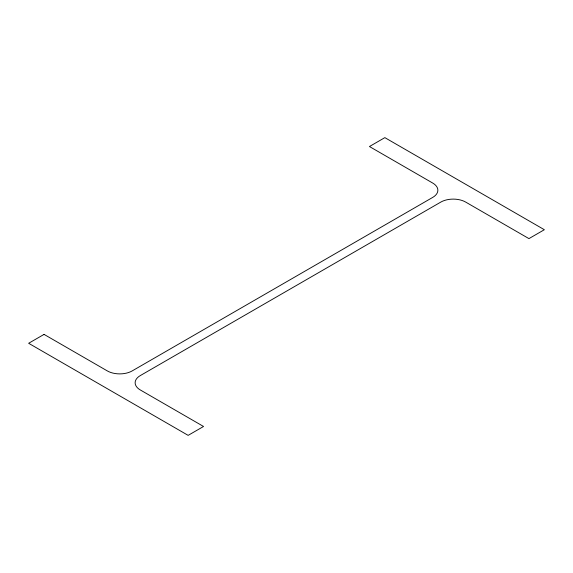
<?xml version="1.0" encoding="UTF-8"?>
<svg xmlns="http://www.w3.org/2000/svg" width="573" height="573" viewBox="0 0 573 573"><rect width="100%" height="100%" fill="white"/><g stroke="black" fill="none" stroke-linecap="round" stroke-linejoin="round"><path stroke-width="0.86" d="M44.057 334.388L28.65 343.284L188.145 435.365L203.551 426.477L140.278 389.941A17.57 10.142 0 0 1 140.278 375.601L440.83 202.076A17.57 10.142 0 0 1 465.67 202.076L528.943 238.612L544.35 229.716L384.855 137.635L369.449 146.523L432.722 183.059A17.57 10.142 0 0 1 432.722 197.399L132.17 370.924A17.57 10.142 0 0 1 107.33 370.924L44.057 334.388"/></g></svg>
